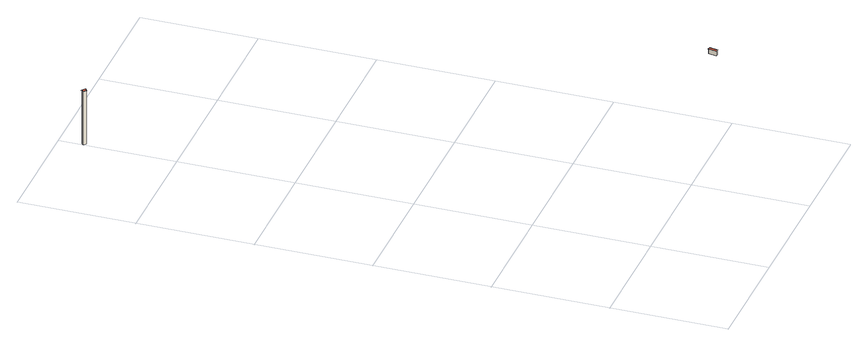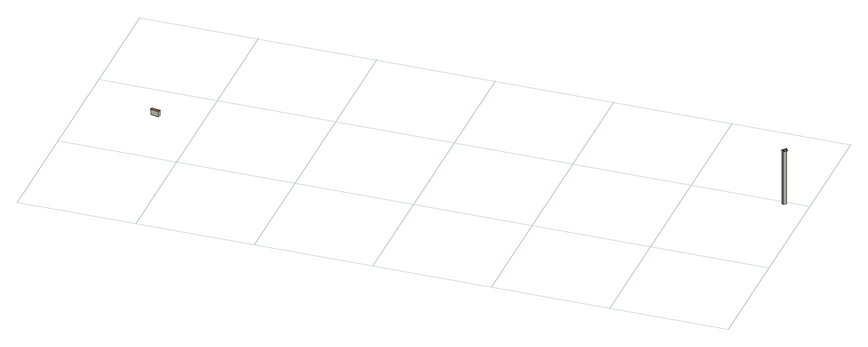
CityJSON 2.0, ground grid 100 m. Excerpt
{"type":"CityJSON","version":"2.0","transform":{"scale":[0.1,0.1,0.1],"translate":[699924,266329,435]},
"CityObjects":{
"building1":{"type":"Building","geometry":[{"type":"MultiSurface","lod":"3","boundaries":[[[0,1,2,3,4,5,6]],[[7,6,5,8,9,10,11,12]],[[12,10,13,14]],[[15,0,6,12,14,16]],[[2,0,15,17]],[[13,10,5,2,17,18]],[[18,17,15,16,14,13]],[[19,20,21,6,7,12,11,10,9,8,5,22,23,24]],[[25,26,22,5,4,3,2,1,0,6,21]]],"semantics":{"surfaces":[{"type":"RoofSurface","Flaeche":3.46,"Neigung":31.06,"Ausrichtung":42.09},{"type":"RoofSurface","Flaeche":3.53,"Neigung":31.67,"Ausrichtung":-137.9},{"type":"WallSurface"},{"type":"GroundSurface"},{"type":"RoofSurface","Flaeche":3.55,"Neigung":31.74,"Ausrichtung":-137.94},{"type":"RoofSurface","Flaeche":4.49,"Neigung":31.06,"Ausrichtung":42.09}],"values":[0,1,2,2,2,2,3,4,5]}}]},
"building2":{"type":"Building","geometry":[{"type":"MultiSurface","lod":"3","boundaries":[[[27,28,29,30,31,32]],[[33,28,27,32,34,35]],[[29,28,33,36]],[[31,29,36,37]],[[32,31,37,34]],[[34,37,36,33,35]],[[38,39,40,27,32,31,30,29,28]]],"semantics":{"surfaces":[{"type":"RoofSurface","Flaeche":16.77,"Neigung":0},{"type":"WallSurface"},{"type":"GroundSurface"},{"type":"RoofSurface","Flaeche":4.2,"Neigung":0}],"values":[0,1,1,1,1,2,3]}}]}
},
"vertices":[
[44,4791,509],[36,4797,509],[23,4809,510],[18,4803,514],[18,4802,515],[16,4801,516],[36,4782,516],[36,4782,515],[12,4796,512],[12,4795,512],[9,4792,509],[18,4784,509],[29,4774,509],[9,4792,9],[29,4774,9],[44,4791,9],[36,4782,9],[23,4809,9],[16,4801,9],[4,4788,505],[28,4767,505],[40,4779,516],[11,4805,516],[7,4800,512],[11,4797,512],[52,4793,505],[23,4818,505],
[1684,81,886],[1684,82,886],[1662,87,886],[1648,22,886],[1646,14,886],[1667,9,886],[1684,82,841],[1667,9,841],[1684,81,841],[1662,87,841],[1646,14,841],[1657,88,886],[1641,11,886],[1667,6,886]
]}
